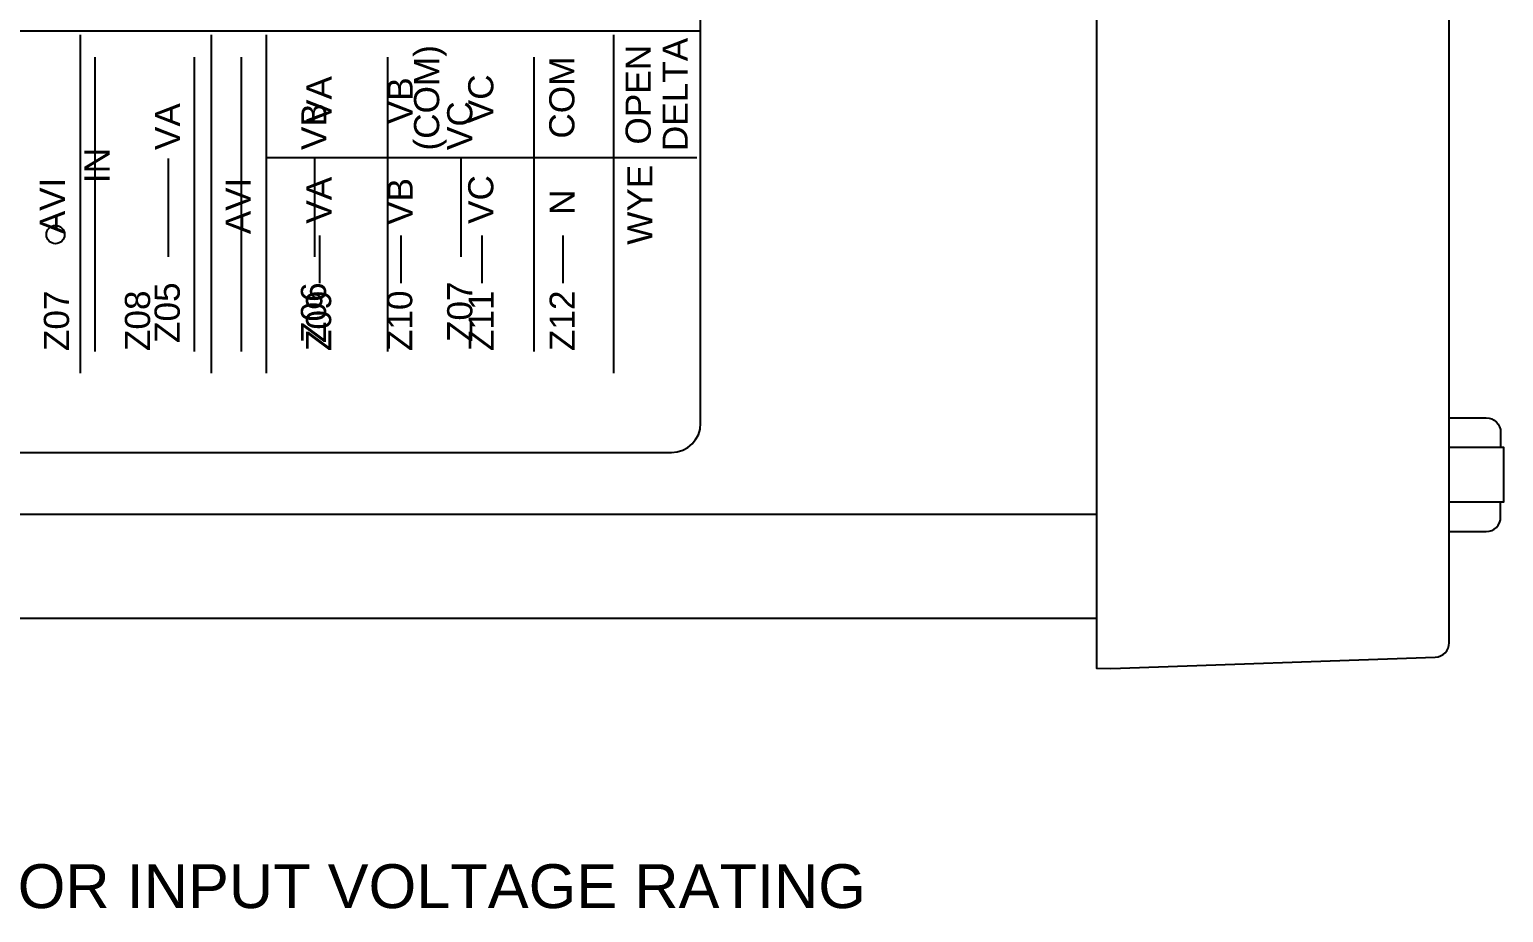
# Model space of a CAD drawing. Extents: x 0.3 to 23.7, y 0.2 to 17.8.
# Drawn here: x 11.695 to 15.726, y 0.765 to 3.18 of the extents above; entities that cross this region are included whole.
import ezdxf

# ---------------------------------------------------------------- set-up
doc = ezdxf.new("R2010")
doc.units = 0
doc.header["$MEASUREMENT"] = 0
for name, color, linetype in [('5_01__81__1_AMP_PHASE__1_A', 7, 'CONTINUOUS'), ('5_02__82__1_AMP_PHASE__5_A', 7, 'CONTINUOUS'), ('5_03__83__1_AMP_PHASE__2_5', 7, 'CONTINUOUS'), ('5_04__85__5_AMP_PHASE__5_A', 7, 'CONTINUOUS'), ('5_05__86__5_AMP_PHASE__1_A', 7, 'CONTINUOUS'), ('5_06__87__5_AMP_PHASE__2_5', 7, 'CONTINUOUS'), ('5_07__L1__1-NEUTRAL_ROGOWS', 7, 'CONTINUOUS'), ('6_00_____DWG', 7, 'CONTINUOUS')]:
    doc.layers.add(name, color=color, linetype=linetype)
doc.styles.add('ARIAL', font='arial.ttf')

msp = doc.modelspace()

# ---------------------------------------------------------------- linework, layer by layer
at = {"layer": '5_01__81__1_AMP_PHASE__1_A'}
for points in [[(12.1931, 2.2398), (12.1931, 3.1648)], [(12.3431, 2.2398), (12.3431, 3.1648)], [(13.2932, 2.2398), (13.2932, 3.1648)], [(12.1464, 2.2993), (12.1464, 3.1044)], [(12.3431, 2.8294), (13.5203, 2.8294)], [(12.4895, 2.4864), (12.4895, 2.6164)], [(12.7112, 2.4864), (12.7112, 2.6164)], [(12.9328, 2.4864), (12.9328, 2.6164)], [(13.1545, 2.4864), (13.1545, 2.6164)]]:
    msp.add_lwpolyline(points, dxfattribs=at)
msp.add_circle((11.7665, 2.6191), 0.025, dxfattribs=at)
at = {"layer": '5_02__82__1_AMP_PHASE__5_A'}
for points in [[(12.1931, 2.2398), (12.1931, 3.1648)], [(12.3431, 2.2398), (12.3431, 3.1648)], [(13.2932, 2.2398), (13.2932, 3.1648)], [(12.1464, 2.2993), (12.1464, 3.1044)], [(12.3431, 2.8294), (13.5203, 2.8294)], [(12.4895, 2.4864), (12.4895, 2.6164)], [(12.7112, 2.4864), (12.7112, 2.6164)], [(12.9328, 2.4864), (12.9328, 2.6164)], [(13.1545, 2.4864), (13.1545, 2.6164)]]:
    msp.add_lwpolyline(points, dxfattribs=at)
msp.add_circle((11.7665, 2.6191), 0.025, dxfattribs=at)
at = {"layer": '5_03__83__1_AMP_PHASE__2_5'}
for points in [[(12.1931, 2.2398), (12.1931, 3.1648)], [(12.3431, 2.2398), (12.3431, 3.1648)], [(13.2932, 2.2398), (13.2932, 3.1648)], [(12.1464, 2.2993), (12.1464, 3.1044)], [(12.3431, 2.8294), (13.5203, 2.8294)], [(12.4895, 2.4864), (12.4895, 2.6164)], [(12.7112, 2.4864), (12.7112, 2.6164)], [(12.9328, 2.4864), (12.9328, 2.6164)], [(13.1545, 2.4864), (13.1545, 2.6164)]]:
    msp.add_lwpolyline(points, dxfattribs=at)
msp.add_circle((11.7665, 2.6191), 0.025, dxfattribs=at)
at = {"layer": '5_04__85__5_AMP_PHASE__5_A'}
for points in [[(12.1931, 2.2398), (12.1931, 3.1648)], [(12.3431, 2.2398), (12.3431, 3.1648)], [(13.2932, 2.2398), (13.2932, 3.1648)], [(12.1464, 2.2993), (12.1464, 3.1044)], [(12.3431, 2.8294), (13.5203, 2.8294)], [(12.4895, 2.4864), (12.4895, 2.6164)], [(12.7112, 2.4864), (12.7112, 2.6164)], [(12.9328, 2.4864), (12.9328, 2.6164)], [(13.1545, 2.4864), (13.1545, 2.6164)]]:
    msp.add_lwpolyline(points, dxfattribs=at)
msp.add_circle((11.7665, 2.6191), 0.025, dxfattribs=at)
at = {"layer": '5_05__86__5_AMP_PHASE__1_A'}
for points in [[(12.1931, 2.2398), (12.1931, 3.1648)], [(12.3431, 2.2398), (12.3431, 3.1648)], [(13.2932, 2.2398), (13.2932, 3.1648)], [(12.1464, 2.2993), (12.1464, 3.1044)], [(12.3431, 2.8294), (13.5203, 2.8294)], [(12.4895, 2.4864), (12.4895, 2.6164)], [(12.7112, 2.4864), (12.7112, 2.6164)], [(12.9328, 2.4864), (12.9328, 2.6164)], [(13.1545, 2.4864), (13.1545, 2.6164)]]:
    msp.add_lwpolyline(points, dxfattribs=at)
msp.add_circle((11.7665, 2.6191), 0.025, dxfattribs=at)
at = {"layer": '5_06__87__5_AMP_PHASE__2_5'}
for points in [[(12.1931, 2.2398), (12.1931, 3.1648)], [(12.3431, 2.2398), (12.3431, 3.1648)], [(13.2932, 2.2398), (13.2932, 3.1648)], [(12.1464, 2.2993), (12.1464, 3.1044)], [(12.3431, 2.8294), (13.5203, 2.8294)], [(12.4895, 2.4864), (12.4895, 2.6164)], [(12.7112, 2.4864), (12.7112, 2.6164)], [(12.9328, 2.4864), (12.9328, 2.6164)], [(13.1545, 2.4864), (13.1545, 2.6164)]]:
    msp.add_lwpolyline(points, dxfattribs=at)
msp.add_circle((11.7665, 2.6191), 0.025, dxfattribs=at)
at = {"layer": '5_07__L1__1-NEUTRAL_ROGOWS'}
for points in [[(11.8353, 2.2398), (11.8353, 3.1648)], [(11.8753, 2.2993), (11.8753, 3.1044)], [(12.2753, 2.2993), (12.2753, 3.1044)], [(12.6753, 2.2993), (12.6753, 3.1044)], [(13.0753, 2.2993), (13.0753, 3.1044)], [(12.0753, 2.5585), (12.0753, 2.8273)], [(12.4753, 2.5585), (12.4753, 2.8273)], [(12.8753, 2.5585), (12.8753, 2.8273)]]:
    msp.add_lwpolyline(points, dxfattribs=at)
at = {"layer": '6_00_____DWG'}
for points in [[(14.6123, 8.9874), (14.6123, 1.434), (14.6523, 1.4326), (15.5388, 1.4635, 0.404026), (15.5768, 1.5029), (15.5768, 8.9185, 0.404026), (15.5388, 8.9579), (14.6523, 8.9888), (14.6123, 8.9874)], [(13.4504, 8.3481), (9.7405, 8.3481, 0.414213), (9.6605, 8.2681), (9.6605, 2.1031, 0.414212), (9.7405, 2.0231), (13.4504, 2.0231, 0.414211), (13.5304, 2.1031), (13.5304, 8.2681, 0.414219)]]:
    msp.add_lwpolyline(points, format="xyb", close=True, dxfattribs=at)
msp.add_lwpolyline([(9.4932, 8.8524), (14.6123, 8.8524), (14.6123, 1.569), (9.4932, 1.569)], close=True, dxfattribs=at)
for points in [[(13.5304, 3.1748), (9.6605, 3.1748)], [(15.5768, 2.0376), (15.7256, 2.0376), (15.7256, 1.8876), (15.5768, 1.8876)], [(9.4932, 1.8544), (14.6123, 1.8544)]]:
    msp.add_lwpolyline(points, dxfattribs=at)
for points in [[(15.5768, 2.1181), (15.6783, 2.1181, -0.414214), (15.7177, 2.0787), (15.7177, 2.0376)], [(15.5768, 1.8071), (15.6783, 1.8071, 0.414214), (15.7177, 1.8464), (15.7177, 1.8876)]]:
    msp.add_lwpolyline(points, format="xyb", dxfattribs=at)

# ---------------------------------------------------------------- texts
at = {"layer": '5_01__81__1_AMP_PHASE__1_A', "style": 'ARIAL'}
for s, height, p in [('DELTA', 0.06883, (13.4951, 2.8472)), ('(COM)', 0.06883, (12.8156, 2.8488)), ('OPEN', 0.06883, (13.394, 2.8652)), ('COM', 0.06883, (13.1853, 2.8814)), ('VA', 0.06883, (12.5214, 2.924)), ('VB', 0.06883, (12.7431, 2.9208)), ('VC', 0.06883, (12.9637, 2.9234)), ('IN', 0.06883, (11.9145, 2.7597)), ('WYE', 0.06883, (13.3984, 2.591)), ('AVI', 0.06846, (12.2999, 2.6202)), ('VA', 0.06883, (12.5214, 2.6488)), ('VB', 0.06883, (12.7431, 2.6455)), ('VC', 0.06883, (12.9637, 2.6481)), ('N', 0.0688, (13.1864, 2.6727)), ('Z07', 0.06883, (11.8035, 2.3005)), ('Z08', 0.06883, (12.0251, 2.3005)), ('Z09', 0.06883, (12.5203, 2.3005)), ('Z10', 0.06883, (12.742, 2.3005)), ('Z11', 0.06883, (12.9647, 2.3005)), ('Z12', 0.06883, (13.1864, 2.3005))]:
    msp.add_text(s, height=height, rotation=90, dxfattribs=at).set_placement(p)
at = {"layer": '5_02__82__1_AMP_PHASE__5_A', "style": 'ARIAL'}
for s, height, p in [('DELTA', 0.06883, (13.4951, 2.8472)), ('(COM)', 0.06883, (12.8156, 2.8488)), ('OPEN', 0.06883, (13.394, 2.8652)), ('COM', 0.06883, (13.1853, 2.8814)), ('VA', 0.06883, (12.5214, 2.924)), ('VB', 0.06883, (12.7431, 2.9208)), ('VC', 0.06883, (12.9637, 2.9234)), ('IN', 0.06883, (11.9145, 2.7597)), ('WYE', 0.06883, (13.3984, 2.591)), ('AVI', 0.06846, (12.2999, 2.6202)), ('VA', 0.06883, (12.5214, 2.6488)), ('VB', 0.06883, (12.7431, 2.6455)), ('VC', 0.06883, (12.9637, 2.6481)), ('N', 0.0688, (13.1864, 2.6727)), ('Z07', 0.06883, (11.8035, 2.3005)), ('Z08', 0.06883, (12.0251, 2.3005)), ('Z09', 0.06883, (12.5203, 2.3005)), ('Z10', 0.06883, (12.742, 2.3005)), ('Z11', 0.06883, (12.9647, 2.3005)), ('Z12', 0.06883, (13.1864, 2.3005))]:
    msp.add_text(s, height=height, rotation=90, dxfattribs=at).set_placement(p)
at = {"layer": '5_03__83__1_AMP_PHASE__2_5', "style": 'ARIAL'}
for s, height, p in [('DELTA', 0.06883, (13.4951, 2.8472)), ('(COM)', 0.06883, (12.8156, 2.8488)), ('OPEN', 0.06883, (13.394, 2.8652)), ('COM', 0.06883, (13.1853, 2.8814)), ('VA', 0.06883, (12.5214, 2.924)), ('VB', 0.06883, (12.7431, 2.9208)), ('VC', 0.06883, (12.9637, 2.9234)), ('IN', 0.06883, (11.9145, 2.7597)), ('WYE', 0.06883, (13.3984, 2.591)), ('AVI', 0.06846, (12.2999, 2.6202)), ('VA', 0.06883, (12.5214, 2.6488)), ('VB', 0.06883, (12.7431, 2.6455)), ('VC', 0.06883, (12.9637, 2.6481)), ('N', 0.0688, (13.1864, 2.6727)), ('Z07', 0.06883, (11.8035, 2.3005)), ('Z08', 0.06883, (12.0251, 2.3005)), ('Z09', 0.06883, (12.5203, 2.3005)), ('Z10', 0.06883, (12.742, 2.3005)), ('Z11', 0.06883, (12.9647, 2.3005)), ('Z12', 0.06883, (13.1864, 2.3005))]:
    msp.add_text(s, height=height, rotation=90, dxfattribs=at).set_placement(p)
at = {"layer": '5_04__85__5_AMP_PHASE__5_A', "style": 'ARIAL'}
for s, height, p in [('DELTA', 0.06883, (13.4951, 2.8472)), ('(COM)', 0.06883, (12.8156, 2.8488)), ('OPEN', 0.06883, (13.394, 2.8652)), ('COM', 0.06883, (13.1853, 2.8814)), ('VA', 0.06883, (12.5214, 2.924)), ('VB', 0.06883, (12.7431, 2.9208)), ('VC', 0.06883, (12.9637, 2.9234)), ('IN', 0.06883, (11.9145, 2.7597)), ('WYE', 0.06883, (13.3984, 2.591)), ('AVI', 0.06846, (12.2999, 2.6202)), ('VA', 0.06883, (12.5214, 2.6488)), ('VB', 0.06883, (12.7431, 2.6455)), ('VC', 0.06883, (12.9637, 2.6481)), ('N', 0.0688, (13.1864, 2.6727)), ('Z07', 0.06883, (11.8035, 2.3005)), ('Z08', 0.06883, (12.0251, 2.3005)), ('Z09', 0.06883, (12.5203, 2.3005)), ('Z10', 0.06883, (12.742, 2.3005)), ('Z11', 0.06883, (12.9647, 2.3005)), ('Z12', 0.06883, (13.1864, 2.3005))]:
    msp.add_text(s, height=height, rotation=90, dxfattribs=at).set_placement(p)
at = {"layer": '5_05__86__5_AMP_PHASE__1_A', "style": 'ARIAL'}
for s, height, p in [('DELTA', 0.06883, (13.4951, 2.8472)), ('(COM)', 0.06883, (12.8156, 2.8488)), ('OPEN', 0.06883, (13.394, 2.8652)), ('COM', 0.06883, (13.1853, 2.8814)), ('VA', 0.06883, (12.5214, 2.924)), ('VB', 0.06883, (12.7431, 2.9208)), ('VC', 0.06883, (12.9637, 2.9234)), ('IN', 0.06883, (11.9145, 2.7597)), ('WYE', 0.06883, (13.3984, 2.591)), ('AVI', 0.06846, (12.2999, 2.6202)), ('VA', 0.06883, (12.5214, 2.6488)), ('VB', 0.06883, (12.7431, 2.6455)), ('VC', 0.06883, (12.9637, 2.6481)), ('N', 0.0688, (13.1864, 2.6727)), ('Z07', 0.06883, (11.8035, 2.3005)), ('Z08', 0.06883, (12.0251, 2.3005)), ('Z09', 0.06883, (12.5203, 2.3005)), ('Z10', 0.06883, (12.742, 2.3005)), ('Z11', 0.06883, (12.9647, 2.3005)), ('Z12', 0.06883, (13.1864, 2.3005))]:
    msp.add_text(s, height=height, rotation=90, dxfattribs=at).set_placement(p)
at = {"layer": '5_06__87__5_AMP_PHASE__2_5', "style": 'ARIAL'}
for s, height, p in [('DELTA', 0.06883, (13.4951, 2.8472)), ('(COM)', 0.06883, (12.8156, 2.8488)), ('OPEN', 0.06883, (13.394, 2.8652)), ('COM', 0.06883, (13.1853, 2.8814)), ('VA', 0.06883, (12.5214, 2.924)), ('VB', 0.06883, (12.7431, 2.9208)), ('VC', 0.06883, (12.9637, 2.9234)), ('IN', 0.06883, (11.9145, 2.7597)), ('WYE', 0.06883, (13.3984, 2.591)), ('AVI', 0.06846, (12.2999, 2.6202)), ('VA', 0.06883, (12.5214, 2.6488)), ('VB', 0.06883, (12.7431, 2.6455)), ('VC', 0.06883, (12.9637, 2.6481)), ('N', 0.0688, (13.1864, 2.6727)), ('Z07', 0.06883, (11.8035, 2.3005)), ('Z08', 0.06883, (12.0251, 2.3005)), ('Z09', 0.06883, (12.5203, 2.3005)), ('Z10', 0.06883, (12.742, 2.3005)), ('Z11', 0.06883, (12.9647, 2.3005)), ('Z12', 0.06883, (13.1864, 2.3005))]:
    msp.add_text(s, height=height, rotation=90, dxfattribs=at).set_placement(p)
at = {"layer": '5_07__L1__1-NEUTRAL_ROGOWS', "style": 'ARIAL'}
for s, height, p in [('VA', 0.06883, (12.1073, 2.8501)), ('VB', 0.06883, (12.5073, 2.8501)), ('VC', 0.06883, (12.9062, 2.8501)), ('AVI', 0.06846, (11.7921, 2.6202)), ('Z05', 0.06883, (12.1062, 2.3226)), ('Z06', 0.06883, (12.5062, 2.3226)), ('Z07', 0.06883, (12.9062, 2.3252))]:
    msp.add_text(s, height=height, rotation=90, dxfattribs=at).set_placement(p)
at = {"layer": '6_00_____DWG', "style": 'ARIAL'}
msp.add_text('‡   SEE DOCUMENTATION FOR INPUT VOLTAGE RATING', height=0.12, dxfattribs=at).set_placement((9.4188, 0.7775))

doc.saveas('drawing.dxf')
